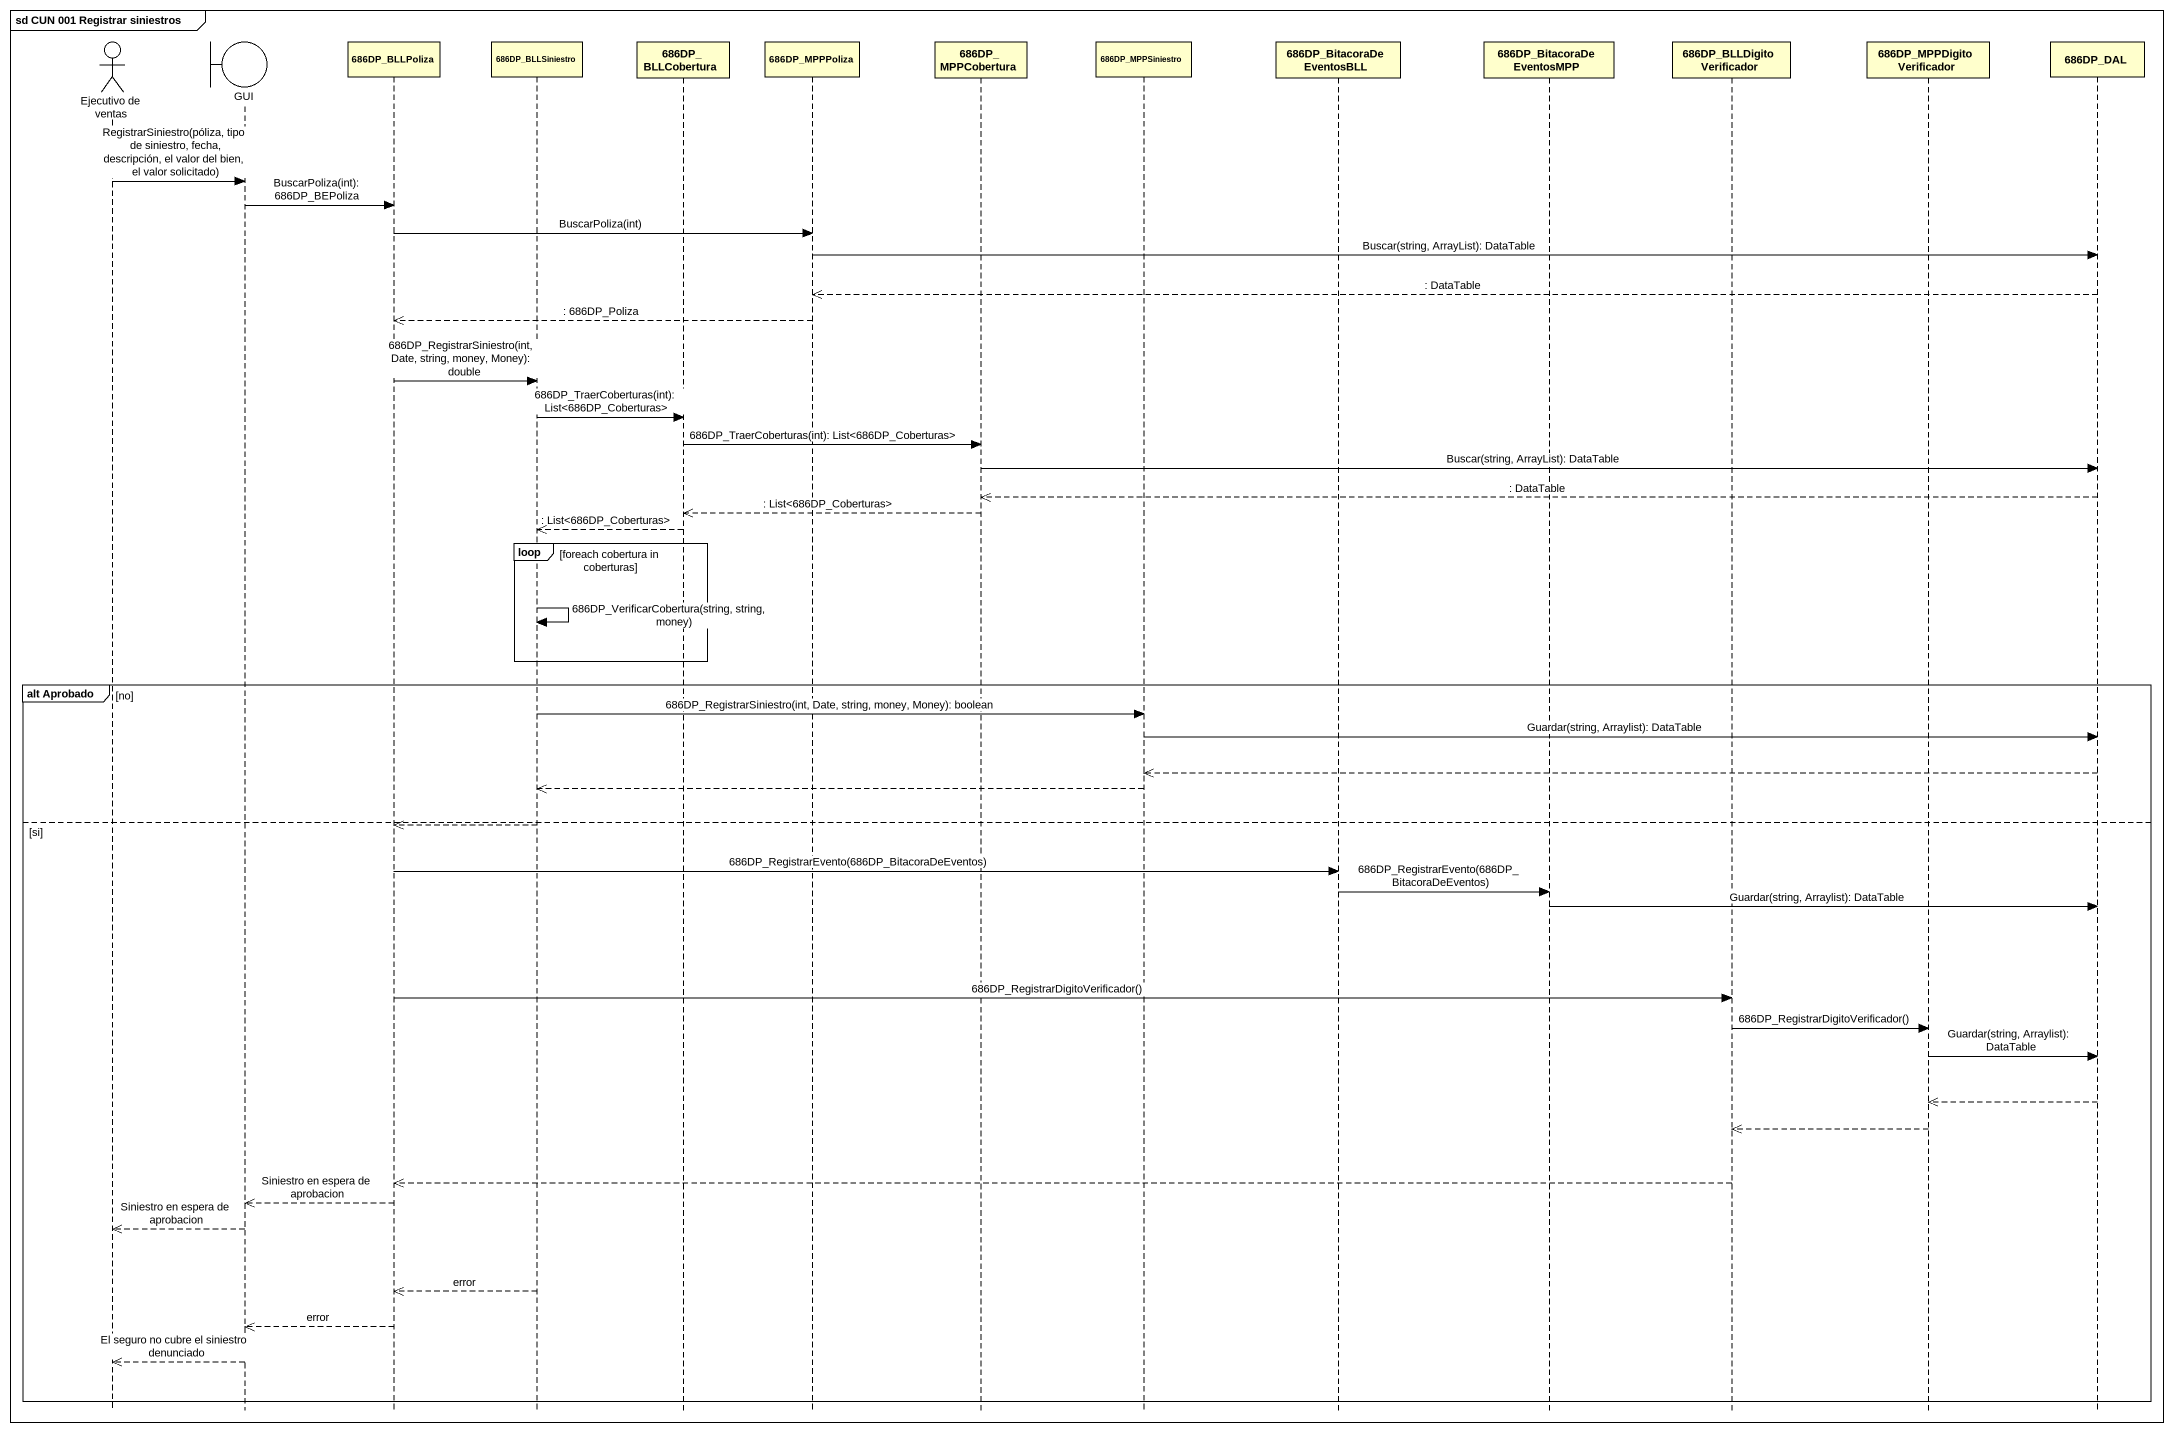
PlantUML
@startuml
mainframe sd CUN 001 Registrar siniestros
hide footbox
actor "Ejecutivo de ventas" as Ejecutivo_de_ventas
boundary GUI
participant "686DP_BLLPoliza" as c686DP_BLLPoliza
participant "686DP_BLLSiniestro" as c686DP_BLLSiniestro
participant "686DP_BLLCobertura" as c686DP_BLLCobertura
participant "686DP_MPPPoliza" as c686DP_MPPPoliza
participant "686DP_MPPCobertura" as c686DP_MPPCobertura
participant "686DP_MPPSiniestro" as c686DP_MPPSiniestro
participant "686DP_BitacoraDeEventosBLL" as c686DP_BitacoraDeEventosBLL
participant "686DP_BitacoraDeEventosMPP" as c686DP_BitacoraDeEventosMPP
participant "686DP_BLLDigitoVerificador" as c686DP_BLLDigitoVerificador
participant "686DP_MPPDigitoVerificador" as c686DP_MPPDigitoVerificador
participant "686DP_DAL" as c686DP_DAL

Ejecutivo_de_ventas -> GUI : RegistrarSiniestro(póliza, tipo de siniestro, fecha, descripción, el valor del bien, el valor solicitado)
GUI -> c686DP_BLLPoliza : BuscarPoliza(int): 686DP_BEPoliza
c686DP_BLLPoliza -> c686DP_MPPPoliza : BuscarPoliza(int)
c686DP_MPPPoliza -> c686DP_DAL : Buscar(string, ArrayList): DataTable
c686DP_DAL -->> c686DP_MPPPoliza : : DataTable
c686DP_MPPPoliza -->> c686DP_BLLPoliza : : 686DP_Poliza
c686DP_BLLPoliza -> c686DP_BLLSiniestro : 686DP_RegistrarSiniestro(int, Date, string, money, Money): double
c686DP_BLLSiniestro -> c686DP_BLLCobertura : 686DP_TraerCoberturas(int): List<686DP_Coberturas>
c686DP_BLLCobertura -> c686DP_MPPCobertura : 686DP_TraerCoberturas(int): List<686DP_Coberturas>
c686DP_MPPCobertura -> c686DP_DAL : Buscar(string, ArrayList): DataTable
c686DP_DAL -->> c686DP_MPPCobertura : : DataTable
c686DP_MPPCobertura -->> c686DP_BLLCobertura : : List<686DP_Coberturas>
c686DP_BLLCobertura -->> c686DP_BLLSiniestro : : List<686DP_Coberturas>
loop foreach cobertura in coberturas
  c686DP_BLLSiniestro -> c686DP_BLLSiniestro : 686DP_VerificarCobertura(string, string, money)
end
group alt Aprobado [no]
  c686DP_BLLSiniestro -> c686DP_MPPSiniestro : 686DP_RegistrarSiniestro(int, Date, string, money, Money): boolean
  c686DP_MPPSiniestro -> c686DP_DAL : Guardar(string, Arraylist): DataTable
  c686DP_DAL -->> c686DP_MPPSiniestro
  c686DP_MPPSiniestro -->> c686DP_BLLSiniestro
else si
  c686DP_BLLSiniestro -->> c686DP_BLLPoliza
  c686DP_BLLPoliza -> c686DP_BitacoraDeEventosBLL : 686DP_RegistrarEvento(686DP_BitacoraDeEventos)
  c686DP_BitacoraDeEventosBLL -> c686DP_BitacoraDeEventosMPP : 686DP_RegistrarEvento(686DP_BitacoraDeEventos)
  c686DP_BitacoraDeEventosMPP -> c686DP_DAL : Guardar(string, Arraylist): DataTable
  c686DP_BLLPoliza -> c686DP_BLLDigitoVerificador : 686DP_RegistrarDigitoVerificador()
  c686DP_BLLDigitoVerificador -> c686DP_MPPDigitoVerificador : 686DP_RegistrarDigitoVerificador()
  c686DP_MPPDigitoVerificador -> c686DP_DAL : Guardar(string, Arraylist): DataTable
  c686DP_DAL -->> c686DP_MPPDigitoVerificador
  c686DP_MPPDigitoVerificador -->> c686DP_BLLDigitoVerificador
  c686DP_BLLDigitoVerificador -->> c686DP_BLLPoliza
  c686DP_BLLPoliza -->> GUI : Siniestro en espera de aprobacion
  GUI -->> Ejecutivo_de_ventas : Siniestro en espera de aprobacion
  c686DP_BLLSiniestro -->> c686DP_BLLPoliza : error
  c686DP_BLLPoliza -->> GUI : error
  GUI -->> Ejecutivo_de_ventas : El seguro no cubre el siniestro denunciado
end
@enduml
